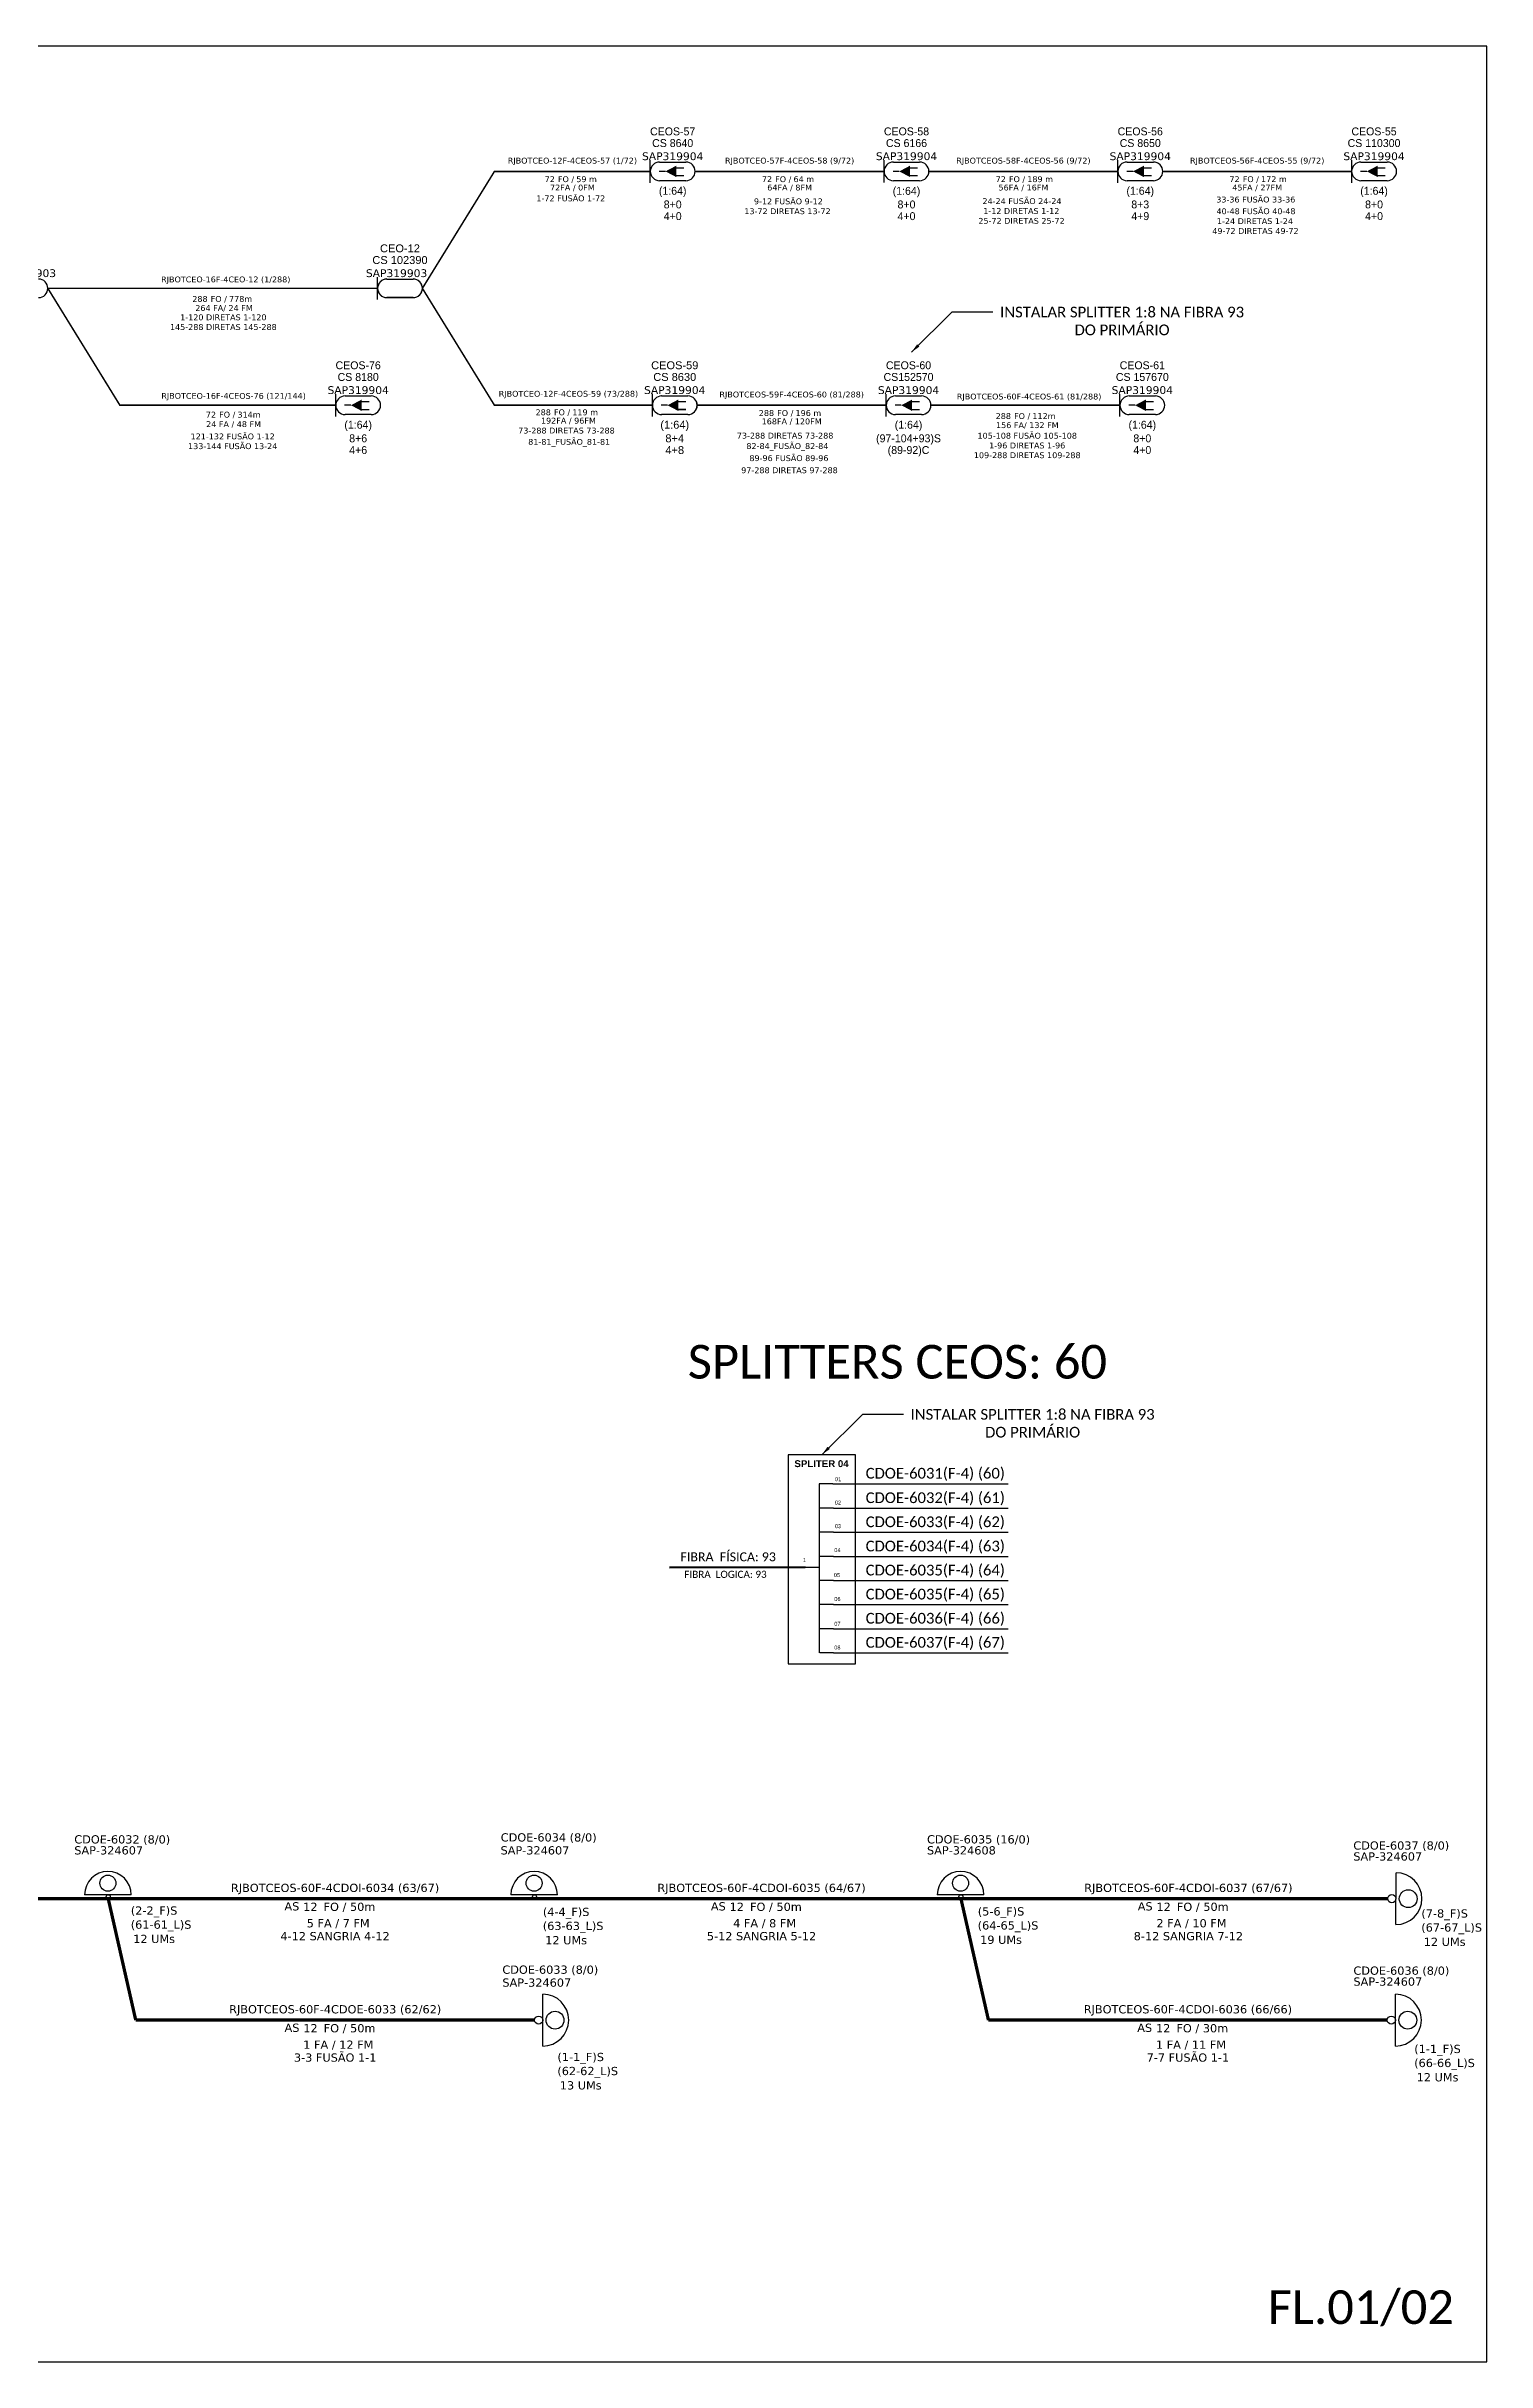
# Model space of a CAD drawing. Extents: x -4 to 1776, y 1 to 595.
# Drawn here: x 467 to 837, y 1 to 595 of the extents above; entities that cross this region are included whole.
import ezdxf
from ezdxf.enums import TextEntityAlignment as Align

# ---------------------------------------------------------------- set-up
doc = ezdxf.new("R2010")
doc.units = 0
doc.linetypes.add('DIVIDE', pattern=[1.25, 0.5, -0.25, 0, -0.25, 0, -0.25])
for name, color, linetype in [('CAP a instalar', 1, 'Continuous'), ('CD a instalar', 1, 'Continuous'), ('CDO_INTERIOR', 1, 'Continuous'), ('CDO_PARDE', 1, 'Continuous'), ('CDO_POSTE', 1, 'Continuous'), ('CEO', 1, 'Continuous'), ('CEOS', 1, 'Continuous')]:
    doc.layers.add(name, color=color, linetype=linetype)
doc.layers.add('Texto_Cabos', color=1, linetype='Continuous', lineweight=20)
doc.styles.add('ARIAL', font='arial.ttf')
doc.styles.add('NORMOGRAFO', font='arial.ttf')
doc.styles.add('siredit', font='verdana.ttf')
doc.styles.add('Style-font000', font='font000.shx')
doc.linetypes.add('FENCELINE1', pattern='A,0.25,-0.1,[133,ltypeshp.shx,S=0.1,R=0,X=-0.1,Y=0],-0.1,1', length=1.45)
doc.dimstyles.new('ISO-25', dxfattribs={"dimtxt": 2.5, "dimasz": 2.5, "dimexe": 1.25, "dimexo": 0.625, "dimtad": 1, "dimtxsty": 'Standard', "dimcen": 2.5, "dimadec": 0, "dimazin": 0, "dimtfac": 1, "dimtmove": 0, "dimatfit": 3, "dimfxl": 0, "dimarcsym": 0})

# ---------------------------------------------------------------- blocks, each defined once
blk = doc.blocks.new('ceo')
at = {"layer": 'CEO', "color": 7}
for p, q in [((0.094, 0.094), (0.359, 0.094)), ((0.359, -0.094), (0.094, -0.094))]:
    blk.add_line(p, q, dxfattribs=at)
blk.add_lwpolyline([(0, -0.114), (0, 0.114)], dxfattribs=at)
for centre, start, end in [((0.094, 0), 90, 270), ((0.359, 0), 270, 90)]:
    blk.add_arc(centre, 0.0942, start, end, dxfattribs=at)
at = {"layer": 'CEO', "color": 7, "style": 'siredit', "flags": 1}
blk.add_attdef('ID', text='', height=0.0472, dxfattribs=at).set_placement((0.226, 0.483), align=Align.MIDDLE_CENTER)
at = {"layer": 'CEO', "color": 7}
for tag, height, style, p in [('LOCAL?', 0.0798, 'Style-font000', (0.226, 0.286)), ('NOME?', 0.0798, 'Style-font000', (0.226, 0.404)), ('TIPO?', 0.0787, 'siredit', (0.226, 0.153))]:
    blk.add_attdef(tag, text='', height=height, dxfattribs=dict(at, style=style)).set_placement(p, align=Align.MIDDLE_CENTER)
at = {"layer": 'CEO', "color": 7, "style": 'Style-font000', "flags": 1}
blk.add_attdef('FIBRAS_RESERVA', text='', height=0.0798, dxfattribs=at).set_placement((0.226, -0.156), align=Align.TOP_CENTER)
blk = doc.blocks.new('ceos')
at = {"layer": 'CEOS', "color": 7}
for p, q in [((0.094, 0.094), (0.359, 0.094)), ((0.359, -0.094), (0.094, -0.094))]:
    blk.add_line(p, q, dxfattribs=at)
for points in [[(0, -0.114), (0, 0.114)], [(0.258, 0.037), (0.338, 0.037)], [(0.153, 0), (0.09, 0)], [(0.258, -0.041), (0.338, -0.041)]]:
    blk.add_lwpolyline(points, dxfattribs=at)
blk.add_lwpolyline([(0.153, 0, 0, 0.116, 0), (0.263, 0, 0.116, 0.116, 0)], format="xyseb", dxfattribs=at)
for centre, start, end in [((0.094, 0), 90, 270), ((0.359, 0), 270, 90)]:
    blk.add_arc(centre, 0.0942, start, end, dxfattribs=at)
at = {"layer": 'CEOS', "color": 7, "style": 'siredit', "flags": 1}
blk.add_attdef('ID', text='', height=0.0472, dxfattribs=at).set_placement((0.226, 0.483), align=Align.MIDDLE_CENTER)
at = {"layer": 'CEOS', "color": 7}
for tag, height, style, p in [('LOCAL?', 0.0798, 'Style-font000', (0.226, 0.286)), ('NOME?', 0.0798, 'Style-font000', (0.226, 0.404)), ('TIPO?', 0.0787, 'siredit', (0.226, 0.153))]:
    blk.add_attdef(tag, text='', height=height, dxfattribs=dict(at, style=style)).set_placement(p, align=Align.MIDDLE_CENTER)
at = {"layer": 'CEOS', "color": 7, "style": 'Style-font000'}
for tag, p in [('RACIO_SPLITAGEM', (0.226, -0.156)), ('FIBRAS_FUSIONADAS', (0.226, -0.294)), ('FIBRAS_RESERVA', (0.226, -0.412))]:
    blk.add_attdef(tag, text='', height=0.0798, dxfattribs=at).set_placement(p, align=Align.TOP_CENTER)
blk = doc.blocks.new('Cabos_2')
at = {"layer": 'Texto_Cabos', "color": 7, "style": 'siredit'}
blk.add_text('FO /', height=1.5, dxfattribs=at).set_placement((0.44, -2), align=Align.MIDDLE_RIGHT)
for tag, p in [('N_CABOS', (0, 2.76)), ('FA/FM', (0, -4.14))]:
    blk.add_attdef(tag, text='', height=1.5, dxfattribs=at).set_placement(p, align=Align.MIDDLE_CENTER)
blk.add_attdef('FIBRAS', text='', height=1.5, dxfattribs=at).set_placement((-4.5, -2), align=Align.MIDDLE_RIGHT)
blk.add_attdef('FUSÃO_001', (-0.47, -7.43), '', height=1.5, dxfattribs=at)
blk.add_attdef('METROS', text='', height=1.5, dxfattribs=at).set_placement((1, -2), align=Align.MIDDLE_LEFT)

msp = doc.modelspace()

# ---------------------------------------------------------------- linework, layer by layer
for p, q in [((837.17, 595.26), (-3.83, 595.26)), ((837.17, 1.26), (837.17, 595.26)), ((-3.83, 1.26), (837.17, 1.26))]:
    msp.add_line(p, q)
at = {"color": 7, "linetype": 'Continuous'}
for p, q in [((665.86, 226.51), (665.86, 183.08)), ((669.38, 226.51), (665.86, 226.51)), ((669.55, 220.23), (666.04, 220.23)), ((669.55, 214.03), (666.04, 214.03)), ((662.21, 205.08), (665.84, 205.08)), ((669.55, 207.81), (666.04, 207.81)), ((669.55, 201.65), (666.04, 201.65)), ((669.55, 195.48), (666.04, 195.48)), ((669.55, 189.3), (666.04, 189.3)), ((669.55, 183.12), (666.04, 183.12))]:
    msp.add_line(p, q, dxfattribs=at)
at = {"color": 10, "linetype": 'Continuous'}
for p, q in [((669.38, 226.51), (714.32, 226.5)), ((669.55, 220.23), (714.32, 220.21)), ((669.55, 214.05), (714.32, 214.03)), ((669.55, 207.83), (714.32, 207.81)), ((669.55, 201.66), (714.32, 201.65)), ((669.55, 195.5), (714.32, 195.48)), ((669.55, 189.31), (714.32, 189.29)), ((669.55, 183.12), (714.32, 183.11))]:
    msp.add_line(p, q, dxfattribs=at)
at = {"color": 1, "linetype": 'Continuous', "lineweight": 60}
msp.add_line((662.21, 205.08), (627.42, 204.97), dxfattribs=at)
at = {"color": 7}
msp.add_lwpolyline([(657.89, 180.3), (675.17, 180.3), (675.17, 233.95), (657.89, 233.95)], close=True, dxfattribs=at)
at = {"color": 1}
for centre in [(483.38, 120.55), (592.78, 120.55), (702.23, 120.55)]:
    msp.add_circle(centre, 0.502, dxfattribs=at)
at = {"layer": 'CAP a instalar', "linetype": 'FENCELINE1', "ltscale": 7, "const_width": 0.837}
for points in [[(373.94, 120.05), (373.94, 120.05), (483.38, 120.05)], [(483.34, 120.05), (483.34, 120.05), (592.78, 120.05)], [(483.38, 120.05), (490.44, 88.89)], [(592.78, 120.05), (592.78, 120.05), (702.23, 120.05)], [(702.23, 120.05), (811.78, 120.05)], [(702.23, 120.05), (709.29, 88.89)], [(490.44, 88.89), (592.81, 88.89)], [(709.29, 88.89), (811.66, 88.89)]]:
    msp.add_lwpolyline(points, dxfattribs=at)
at = {"layer": 'CD a instalar', "color": 0, "linetype": 'Continuous', "const_width": 0.4}
for points in [[(622.51, 563.17), (582.51, 563.17), (564.01, 533.17)], [(634.01, 563.17), (682.51, 563.17)], [(694.01, 563.17), (742.51, 563.17)], [(754.01, 563.17), (802.51, 563.17)], [(467.88, 533.17), (552.51, 533.17)], [(541.78, 503.17), (486.38, 503.17), (467.88, 533.17)], [(623.03, 503.17), (582.51, 503.17), (564.01, 533.17)], [(694.53, 503.17), (743.03, 503.17)]]:
    msp.add_lwpolyline(points, dxfattribs=at)
at = {"layer": 'CD a instalar', "color": 5, "linetype": 'Continuous', "const_width": 0.4}
msp.add_lwpolyline([(634.53, 503.17), (683.03, 503.17)], dxfattribs=at)
at = {"layer": 'CDO_INTERIOR'}
for points in [[(489.27, 121.04), (477.31, 121.04)], [(598.67, 121.04), (586.71, 121.05)], [(708.12, 121.04), (696.16, 121.05)]]:
    msp.add_lwpolyline(points, dxfattribs=at)
for centre in [(483.29, 124.03), (592.69, 124.03), (702.14, 124.03)]:
    msp.add_circle(centre, 2.06, dxfattribs=at)
for centre in [(483.29, 121.04), (592.69, 121.04), (702.14, 121.04)]:
    msp.add_arc(centre, 5.98, 359.97241, 179.97241, dxfattribs=at)
at = {"layer": 'CDO_POSTE'}
for points in [[(813.86, 113.4), (813.9, 126.69)], [(594.89, 82.24), (594.93, 95.54)], [(813.73, 82.24), (813.77, 95.54)]]:
    msp.add_lwpolyline(points, dxfattribs=at)
for centre, radius in [((812.82, 120.05), 1.04), ((817.03, 120.03), 2.29), ((593.85, 88.89), 1.04), ((598.06, 88.88), 2.29), ((812.7, 88.89), 1.04), ((816.91, 88.88), 2.29)]:
    msp.add_circle(centre, radius, dxfattribs=at)
for centre in [(813.88, 120.04), (594.91, 88.89), (813.75, 88.89)]:
    msp.add_arc(centre, 6.65, 269.82305, 89.82305, dxfattribs=at)
at = {"layer": 'CEO', "color": 0}
for p, q in [((554.91, 535.56), (561.62, 535.56)), ((554.91, 535.56), (561.62, 535.56)), ((561.62, 530.77), (554.91, 530.77)), ((561.62, 530.77), (554.91, 530.77)), ((625.43, 505.56), (632.14, 505.56)), ((625.43, 505.56), (632.14, 505.56)), ((632.14, 500.77), (625.43, 500.77)), ((632.14, 500.77), (625.43, 500.77))]:
    msp.add_line(p, q, dxfattribs=at)
for points in [[(552.51, 530.28), (552.51, 536.05)], [(552.51, 530.28), (552.51, 536.05)], [(623.03, 500.28), (623.03, 506.05)], [(623.03, 500.28), (623.03, 506.05)]]:
    msp.add_lwpolyline(points, dxfattribs=at)
for centre, start, end in [((465.48, 533.17), 270, 90), ((554.91, 533.17), 90, 270), ((554.91, 533.17), 90, 270), ((561.62, 533.17), 270, 90), ((561.62, 533.17), 270, 90), ((625.43, 503.17), 90, 270), ((625.43, 503.17), 90, 270), ((632.14, 503.17), 270, 90), ((632.14, 503.17), 270, 90)]:
    msp.add_arc(centre, 2.39, start, end, dxfattribs=at)
at = {"layer": 'CEOS', "color": 0}
for p, q in [((684.91, 565.56), (691.62, 565.56)), ((691.62, 560.77), (684.91, 560.77)), ((544.17, 505.56), (550.89, 505.56)), ((625.43, 505.56), (632.14, 505.56)), ((745.43, 505.56), (752.14, 505.56)), ((550.89, 500.77), (544.17, 500.77)), ((632.14, 500.77), (625.43, 500.77)), ((752.14, 500.77), (745.43, 500.77))]:
    msp.add_line(p, q, dxfattribs=at)
at = {"layer": 'CEOS', "color": 5}
for p, q in [((685.43, 505.56), (692.14, 505.56)), ((692.14, 500.77), (685.43, 500.77))]:
    msp.add_line(p, q, dxfattribs=at)
at = {"layer": 'CEOS', "color": 0}
for points in [[(682.51, 560.28), (682.51, 566.05)], [(686.41, 563.17), (684.8, 563.17)], [(689.06, 564.12), (691.1, 564.12)], [(689.06, 562.12), (691.1, 562.12)], [(541.78, 500.28), (541.78, 506.05)], [(623.03, 500.28), (623.03, 506.05)], [(743.03, 500.28), (743.03, 506.05)], [(545.68, 503.17), (544.06, 503.17)], [(548.32, 504.12), (550.36, 504.12)], [(548.32, 502.12), (550.36, 502.12)], [(626.93, 503.17), (625.32, 503.17)], [(629.58, 504.12), (631.62, 504.12)], [(629.58, 502.12), (631.62, 502.12)], [(746.93, 503.17), (745.32, 503.17)], [(749.58, 504.12), (751.62, 504.12)], [(749.58, 502.12), (751.62, 502.12)]]:
    msp.add_lwpolyline(points, dxfattribs=at)
for points in [[(686.41, 563.17, 0, 2.95, 0), (689.18, 563.17, 2.95, 2.95, 0)], [(545.68, 503.17, 0, 2.95, 0), (548.45, 503.17, 2.95, 2.95, 0)], [(626.93, 503.17, 0, 2.95, 0), (629.7, 503.17, 2.95, 2.95, 0)], [(746.93, 503.17, 0, 2.95, 0), (749.7, 503.17, 2.95, 2.95, 0)]]:
    msp.add_lwpolyline(points, format="xyseb", dxfattribs=at)
at = {"layer": 'CEOS', "color": 5}
for points in [[(683.03, 500.28), (683.03, 506.05)], [(686.93, 503.17), (685.32, 503.17)], [(689.58, 504.12), (691.62, 504.12)], [(689.58, 502.12), (691.62, 502.12)]]:
    msp.add_lwpolyline(points, dxfattribs=at)
msp.add_lwpolyline([(686.93, 503.17, 0, 2.95, 0), (689.7, 503.17, 2.95, 2.95, 0)], format="xyseb", dxfattribs=at)
at = {"layer": 'CEOS', "color": 0}
for centre, start, end in [((684.91, 563.17), 90, 270), ((691.62, 563.17), 270, 90), ((544.17, 503.17), 90, 270), ((550.89, 503.17), 270, 90), ((625.43, 503.17), 90, 270), ((632.14, 503.17), 270, 90), ((745.43, 503.17), 90, 270), ((752.14, 503.17), 270, 90)]:
    msp.add_arc(centre, 2.39, start, end, dxfattribs=at)
at = {"layer": 'CEOS', "color": 5}
for centre, start, end in [((685.43, 503.17), 90, 270), ((692.14, 503.17), 270, 90)]:
    msp.add_arc(centre, 2.39, start, end, dxfattribs=at)

# ---------------------------------------------------------------- block references
at = {"layer": 'CDO_PARDE', "color": 0, "linetype": 'DIVIDE'}
ref = msp.add_blockref('Cabos_2', (602.51, 563.17), dxfattribs=at)
ref.add_attrib('N_CABOS', 'RJBOTCEO-12F-4CEOS-57 (1/72)', dxfattribs={"layer": 'Texto_Cabos', "color": 7, "height": 1.5, "style": 'siredit'}).set_placement((602.51, 565.93), align=Align.MIDDLE_CENTER)
ref.add_attrib('FUSÃO_001', '1-72 FUSÃO 1-72', (593.27, 555.5), dxfattribs={"layer": 'Texto_Cabos', "color": 7, "height": 1.5, "style": 'siredit'})
ref.add_attrib('FA/FM', '72FA / 0FM', dxfattribs={"layer": 'Texto_Cabos', "color": 7, "height": 1.5, "style": 'siredit'}).set_placement((602.51, 559.03), align=Align.MIDDLE_CENTER)
ref.add_attrib('FIBRAS', '72', dxfattribs={"layer": 'Texto_Cabos', "color": 7, "height": 1.5, "style": 'siredit'}).set_placement((598.01, 561.17), align=Align.MIDDLE_RIGHT)
ref.add_attrib('METROS', '59 m', dxfattribs={"layer": 'Texto_Cabos', "color": 7, "height": 1.5, "style": 'siredit'}).set_placement((603.51, 561.17), align=Align.MIDDLE_LEFT)
ref = msp.add_blockref('Cabos_2', (658.26, 563.17), dxfattribs=at)
ref.add_attrib('N_CABOS', 'RJBOTCEO-57F-4CEOS-58 (9/72)', dxfattribs={"layer": 'Texto_Cabos', "color": 7, "height": 1.5, "style": 'siredit'}).set_placement((658.26, 565.93), align=Align.MIDDLE_CENTER)
ref.add_attrib('FUSÃO_001', '9-12 FUSÃO 9-12', (649.11, 554.73), dxfattribs={"layer": 'Texto_Cabos', "color": 7, "height": 1.5, "style": 'siredit'})
ref.add_attrib('FA/FM', '64FA / 8FM', dxfattribs={"layer": 'Texto_Cabos', "color": 7, "height": 1.5, "style": 'siredit'}).set_placement((658.26, 559.03), align=Align.MIDDLE_CENTER)
ref.add_attrib('FIBRAS', '72', dxfattribs={"layer": 'Texto_Cabos', "color": 7, "height": 1.5, "style": 'siredit'}).set_placement((653.76, 561.17), align=Align.MIDDLE_RIGHT)
ref.add_attrib('METROS', '64 m', dxfattribs={"layer": 'Texto_Cabos', "color": 7, "height": 1.5, "style": 'siredit'}).set_placement((659.26, 561.17), align=Align.MIDDLE_LEFT)
ref.add_attrib('FUSÃO_002', '13-72 DIRETAS 13-72', (646.64, 552.2), dxfattribs={"layer": 'Texto_Cabos', "color": 7, "height": 1.5, "style": 'siredit'})
ref = msp.add_blockref('Cabos_2', (778.26, 563.17), dxfattribs=at)
ref.add_attrib('N_CABOS', 'RJBOTCEOS-56F-4CEOS-55 (9/72)', dxfattribs={"layer": 'Texto_Cabos', "color": 7, "height": 1.5, "style": 'siredit'}).set_placement((778.26, 565.93), align=Align.MIDDLE_CENTER)
ref.add_attrib('FUSÃO_001', '33-36 FUSÃO 33-36', (767.76, 555.2), dxfattribs={"layer": 'Texto_Cabos', "color": 7, "height": 1.5, "style": 'siredit'})
ref.add_attrib('FA/FM', '45FA / 27FM', dxfattribs={"layer": 'Texto_Cabos', "color": 7, "height": 1.5, "style": 'siredit'}).set_placement((778.26, 559.03), align=Align.MIDDLE_CENTER)
ref.add_attrib('FIBRAS', '72', dxfattribs={"layer": 'Texto_Cabos', "color": 7, "height": 1.5, "style": 'siredit'}).set_placement((773.76, 561.17), align=Align.MIDDLE_RIGHT)
ref.add_attrib('METROS', '172 m', dxfattribs={"layer": 'Texto_Cabos', "color": 7, "height": 1.5, "style": 'siredit'}).set_placement((779.26, 561.17), align=Align.MIDDLE_LEFT)
ref.add_attrib('FUSÃO_002', '40-48 FUSÃO 40-48', (767.81, 552.2), dxfattribs={"layer": 'Texto_Cabos', "color": 7, "height": 1.5, "style": 'siredit'})
ref.add_attrib('FUSÃO_003', '1-24 DIRETAS 1-24', (767.93, 549.66), dxfattribs={"layer": 'Texto_Cabos', "color": 7, "height": 1.5, "style": 'siredit'})
ref.add_attrib('FUSÃO_004', '49-72 DIRETAS 49-72', (766.74, 547.13), dxfattribs={"layer": 'Texto_Cabos', "color": 7, "height": 1.5, "style": 'siredit'})
ref = msp.add_blockref('Cabos_2', (601.49, 503.36), dxfattribs=at)
ref.add_attrib('N_CABOS', 'RJBOTCEO-12F-4CEOS-59 (73/288)', dxfattribs={"layer": 'Texto_Cabos', "color": 7, "height": 1.5, "style": 'siredit'}).set_placement((601.49, 506.12), align=Align.MIDDLE_CENTER)
ref.add_attrib('FUSÃO_001', '73-288 DIRETAS 73-288', (588.6, 495.93), dxfattribs={"layer": 'Texto_Cabos', "color": 7, "height": 1.5, "style": 'siredit'})
ref.add_attrib('FA/FM', '192FA / 96FM', dxfattribs={"layer": 'Texto_Cabos', "color": 7, "height": 1.5, "style": 'siredit'}).set_placement((601.49, 499.22), align=Align.MIDDLE_CENTER)
ref.add_attrib('FIBRAS', '288', dxfattribs={"layer": 'Texto_Cabos', "color": 7, "height": 1.5, "style": 'siredit'}).set_placement((596.99, 501.36), align=Align.MIDDLE_RIGHT)
ref.add_attrib('METROS', '119 m', dxfattribs={"layer": 'Texto_Cabos', "color": 7, "height": 1.5, "style": 'siredit'}).set_placement((602.49, 501.36), align=Align.MIDDLE_LEFT)
at = {"layer": 'CDO_PARDE', "color": 5, "linetype": 'DIVIDE'}
ref = msp.add_blockref('Cabos_2', (658.78, 503.17), dxfattribs=at)
ref.add_attrib('N_CABOS', 'RJBOTCEOS-59F-4CEOS-60 (81/288)', dxfattribs={"layer": 'Texto_Cabos', "color": 7, "height": 1.5, "style": 'siredit'}).set_placement((658.78, 505.93), align=Align.MIDDLE_CENTER)
ref.add_attrib('FUSÃO_001', '73-288 DIRETAS 73-288', (644.71, 494.63), dxfattribs={"layer": 'Texto_Cabos', "color": 7, "height": 1.5, "style": 'siredit'})
ref.add_attrib('FA/FM', '168FA / 120FM', dxfattribs={"layer": 'Texto_Cabos', "color": 7, "height": 1.5, "style": 'siredit'}).set_placement((658.78, 499.03), align=Align.MIDDLE_CENTER)
ref.add_attrib('FIBRAS', '288', dxfattribs={"layer": 'Texto_Cabos', "color": 7, "height": 1.5, "style": 'siredit'}).set_placement((654.28, 501.17), align=Align.MIDDLE_RIGHT)
ref.add_attrib('METROS', '196 m', dxfattribs={"layer": 'Texto_Cabos', "color": 7, "height": 1.5, "style": 'siredit'}).set_placement((659.78, 501.17), align=Align.MIDDLE_LEFT)
ref.add_attrib('FUSÃO_002', '89-96 FUSÃO 89-96', (647.94, 488.85), dxfattribs={"layer": 'Texto_Cabos', "color": 7, "height": 1.5, "style": 'siredit'})
ref.add_attrib('FUSÃO_003', '97-288 DIRETAS 97-288', (645.84, 485.75), dxfattribs={"layer": 'Texto_Cabos', "color": 7, "height": 1.5, "style": 'siredit'})
at = {"layer": 'CEO', "color": 0}
ref = msp.add_blockref('ceo', (552.51, 533.17), dxfattribs=dict(at, xscale=25.39999999999998, yscale=25.40000000000001, zscale=25.4))
ref.add_attrib('NOME?', 'CEO-12', dxfattribs={"color": 7, "height": 2.028, "style": 'ARIAL'}).set_placement((558.26, 543.43), align=Align.MIDDLE_CENTER)
ref.add_attrib('LOCAL?', 'CS 102390', dxfattribs={"color": 7, "height": 2.028, "style": 'ARIAL'}).set_placement((558.26, 540.43), align=Align.MIDDLE_CENTER)
ref.add_attrib('TIPO?', 'SAP319903  ', dxfattribs={"color": 7, "height": 2, "style": 'siredit'}).set_placement((558.26, 537.06), align=Align.MIDDLE_CENTER)
at = {"layer": 'CEOS', "color": 0, "xscale": 25.39999999999998, "yscale": 25.40000000000001, "zscale": 25.4}
for p, values in [((622.51, 563.17), {'NOME?': 'CEOS-57', 'LOCAL?': 'CS 8640', 'TIPO?': 'SAP319904', 'RACIO_SPLITAGEM': '(1:64)', 'FIBRAS_FUSIONADAS': '8+0', 'FIBRAS_RESERVA': '4+0'}), ((742.51, 563.17), {'NOME?': 'CEOS-56', 'LOCAL?': 'CS 8650', 'TIPO?': 'SAP319904', 'RACIO_SPLITAGEM': '(1:64)', 'FIBRAS_FUSIONADAS': '8+3', 'FIBRAS_RESERVA': '4+9'}), ((802.51, 563.17), {'NOME?': 'CEOS-55', 'LOCAL?': 'CS 110300', 'TIPO?': 'SAP319904', 'RACIO_SPLITAGEM': '(1:64)', 'FIBRAS_FUSIONADAS': '8+0', 'FIBRAS_RESERVA': '4+0'})]:
    msp.add_blockref('ceos', p, dxfattribs=at).add_auto_attribs(values)
at = {"layer": 'CEOS', "color": 0}
ref = msp.add_blockref('ceos', (623.03, 503.17), dxfattribs=dict(at, xscale=25.39999999999998, yscale=25.40000000000001, zscale=25.4))
ref.add_attrib('NOME?', 'CEOS-59', dxfattribs={"color": 7, "height": 2.028, "style": 'NORMOGRAFO'}).set_placement((628.78, 513.43), align=Align.MIDDLE_CENTER)
ref.add_attrib('LOCAL?', 'CS 8630', dxfattribs={"color": 7, "height": 2.028, "style": 'ARIAL'}).set_placement((628.78, 510.43), align=Align.MIDDLE_CENTER)
ref.add_attrib('TIPO?', 'SAP319904', dxfattribs={"color": 7, "height": 2, "style": 'siredit'}).set_placement((628.78, 507.06), align=Align.MIDDLE_CENTER)
ref.add_attrib('RACIO_SPLITAGEM', '(1:64)', dxfattribs={"color": 7, "height": 2.028, "style": 'ARIAL'}).set_placement((628.78, 499.19), align=Align.TOP_CENTER)
ref.add_attrib('FIBRAS_FUSIONADAS', '8+4', dxfattribs={"color": 7, "height": 2.028, "style": 'ARIAL'}).set_placement((628.78, 495.7), align=Align.TOP_CENTER)
ref.add_attrib('FIBRAS_RESERVA', '4+8', dxfattribs={"color": 7, "height": 2.028, "style": 'ARIAL'}).set_placement((628.78, 492.7), align=Align.TOP_CENTER)

# ---------------------------------------------------------------- texts
at = {"color": 1, "char_height": 2.7432, "width": 66.7441, "attachment_point": 5}
for insert in [(743.59, 524.78), (720.63, 241.99)]:
    msp.add_mtext('{\\fCalibri|b0|i0|c0|p34;INSTALAR SPLITTER 1:8 NA FIBRA 93 DO PRIMÁRIO}', dxfattribs=dict(at, insert=insert))
at = {"attachment_point": 5}
for s, insert, char_height, width in [('{\\fCalibri|b0|i0|c0|p34;\\C7;SPLITTERS CEOS: 60}', (685.93, 257.73), 8.64, 131.666), ('{\\fArial|b1|i0|c0|p34;\\C10;SPLITER 04}', (666.45, 231.63), 1.7753, 17.28), ('\\C7;\\fArial|b0|i0|;\\H1.0273588255048;01 ', (670.72, 227.65), 1.7753, 3.5602), ('{\\fCalibri|b0|i0|c0|p34;\\C1;CDOE-6031(F-4) (60)}', (695.65, 228.89), 2.7432, 66.7441), ('\\C7;\\fArial|b0|i0|;\\H1.0273588255048;02 ', (670.67, 221.65), 1.7753, 3.7582), ('{\\fCalibri|b0|i0|c0|p34;\\C1;CDOE-6032(F-4) (61)}', (695.65, 222.61), 2.7432, 66.7441), ('\\C7;\\fArial|b0|i0|;\\H1.0273588255048;03 ', (670.67, 215.6), 1.7753, 3.456), ('{\\fCalibri|b0|i0|c0|p34;\\C1;CDOE-6033(F-4) (62)}', (695.65, 216.43), 2.7432, 66.7441), ('{\\fCalibri|b0|i0|c0|p34;\\C7;FIBRA  FÍSICA: 93}', (642.5, 207.73), 2.2859, 34.56), ('\\C7;\\fArial|b0|i0|;\\H1.0273588255048;04 ', (670.52, 209.46), 1.7753, 3.7582), ('{\\fCalibri|b0|i0|c0|p34;\\C1;CDOE-6034(F-4) (63)}', (695.65, 210.21), 2.7432, 66.7441), ('{\\fCalibri|b0|i0|c0|p34;\\C7;FIBRA  LOGICA: 93}', (641.8, 203.24), 1.8289, 34.56), ('\\C7;\\fArial|b0|i0|;\\H1.0273588255048;1', (662.04, 206.91), 1.7753, 1.7584), ('\\C7;\\fArial|b0|i0|;\\H1.0273588255048;05 ', (670.39, 203.05), 1.7753, 4.6222), ('{\\fCalibri|b0|i0|c0|p34;\\C1;CDOE-6035(F-4) (64)}', (695.65, 204.04), 2.7432, 66.7441), ('\\C7;\\fArial|b0|i0|;\\H1.0273588255048;06 ', (670.52, 196.91), 1.7753, 3.7582), ('{\\fCalibri|b0|i0|c0|p34;\\C1;CDOE-6035(F-4) (65)}', (695.65, 197.88), 2.7432, 66.7441), ('\\C7;\\fArial|b0|i0|;\\H1.0273588255048;07 ', (670.52, 190.55), 1.7753, 3.7582), ('{\\fCalibri|b0|i0|c0|p34;\\C1;CDOE-6036(F-4) (66)}', (695.65, 191.69), 2.7432, 66.7441), ('\\C7;\\fArial|b0|i0|;\\H1.0273588255048;08 ', (670.52, 184.5), 1.7753, 3.7582), ('{\\fCalibri|b0|i0|c0|p34;\\C1;CDOE-6037(F-4) (67)}', (695.65, 185.5), 2.7432, 66.7441), ('{\\fCalibri|b0|i0|c0|p34;\\C7;FL.01/02}', (804.87, 14.96), 8.64, 131.666)]:
    msp.add_mtext(s, dxfattribs=dict(at, insert=insert, char_height=char_height, width=width))
at = {"layer": 'CDO_INTERIOR', "color": 1, "linetype": 'Continuous', "style": 'siredit'}
for s, height, p in [('CDOE-6034 (8/0)', 2.1108, (584.12, 135.77)), ('CDOE-6032 (8/0)', 2.1108, (474.67, 135.26)), ('SAP-324607', 2.111, (474.67, 132.45)), ('SAP-324607', 2.111, (584.07, 132.45)), ('CDOE-6035 (16/0)', 2.1108, (693.52, 135.27)), ('SAP-324608', 2.111, (693.52, 132.45)), ('CDOE-6037 (8/0)', 2.1108, (802.93, 133.69)), ('SAP-324607', 2.111, (802.93, 130.88)), ('12 UMs', 2.111, (489.79, 109.73)), ('12 UMs', 2.111, (595.54, 109.39)), ('19 UMs', 2.111, (707.16, 109.51)), ('12 UMs', 2.111, (821.01, 108.98)), ('CDOE-6033 (8/0)', 2.1108, (584.53, 101.84)), ('CDOE-6036 (8/0)', 2.1108, (802.96, 101.59)), ('SAP-324607', 2.111, (584.54, 98.52)), ('SAP-324607', 2.111, (802.96, 98.78)), ('13 UMs', 2.111, (599.28, 72.16)), ('12 UMs', 2.111, (819.18, 74.23))]:
    msp.add_text(s, height=height, rotation=359.97241, dxfattribs=at).set_placement(p, align=Align.MIDDLE_LEFT)
for s, p in [('(61-61_L)S', (489.16, 112.34)), ('(2-2_F)S', (489.18, 115.95)), ('(63-63_L)S', (594.91, 112.01)), ('(4-4_F)S', (594.93, 115.61)), ('(64-65_L)S', (706.53, 112.13)), ('(5-6_F)S', (706.55, 115.73)), ('(67-67_L)S', (820.38, 111.6)), ('(7-8_F)S', (820.4, 115.2)), ('(1-1_F)S', (598.67, 78.38)), ('(66-66_L)S', (818.55, 76.85)), ('(1-1_F)S', (818.57, 80.45)), ('(62-62_L)S', (598.65, 74.78))]:
    msp.add_text(s, height=2.111, rotation=359.97241, dxfattribs=at).set_placement(p)
at = {"layer": 'CEO', "color": 0, "linetype": 'Continuous', "style": 'siredit'}
msp.add_text('SAP319903', height=2, dxfattribs=at).set_placement((462.13, 537.06), align=Align.MIDDLE_CENTER)
at = {"layer": 'CEOS', "color": 0, "linetype": 'Continuous'}
for s, height, style, p in [('CEOS-58', 2.028, 'Style-font000', (688.26, 573.43)), ('CS 6166', 2.028, 'Style-font000', (688.26, 570.43)), ('SAP319904', 2, 'siredit', (688.26, 567.06)), ('CEOS-76', 2.028, 'Style-font000', (547.53, 513.43)), ('CS 8180', 2.028, 'Style-font000', (547.53, 510.43)), ('CS 157670', 2.028, 'Style-font000', (748.78, 510.43)), ('CEOS-61', 2.028, 'Style-font000', (748.78, 513.43)), ('SAP319904', 2, 'siredit', (547.53, 507.06)), ('SAP319904', 2, 'siredit', (748.78, 507.06))]:
    msp.add_text(s, height=height, dxfattribs=dict(at, style=style)).set_placement(p, align=Align.MIDDLE_CENTER)
at = {"layer": 'CEOS', "color": 0, "linetype": 'Continuous', "style": 'Style-font000'}
for s, p in [('(1:64)', (688.26, 559.19)), ('4+0', (688.26, 552.7)), ('8+0', (688.26, 555.7)), ('(1:64)', (547.53, 499.19)), ('(1:64)', (748.78, 499.19)), ('8+6', (547.53, 495.7)), ('8+0', (748.78, 495.7)), ('4+6', (547.53, 492.7)), ('4+0', (748.78, 492.7))]:
    msp.add_text(s, height=2.028, dxfattribs=at).set_placement(p, align=Align.TOP_CENTER)
at = {"layer": 'CEOS', "color": 5}
for tag, text, height, style, p in [('CS152570', 'CVPxx', 2.028, 'Style-font000', (688.78, 510.43)), ('CEOS-60', 'JSOxx', 2.028, 'Style-font000', (688.78, 513.43)), ('SAP319904', '', 2, 'siredit', (688.78, 507.06))]:
    msp.add_attdef(tag, text=text, height=height, dxfattribs=dict(at, style=style)).set_placement(p, align=Align.MIDDLE_CENTER)
at = {"layer": 'CEOS', "color": 7, "style": 'Style-font000'}
for tag, text, p in [('(1:64)', '(1:xx)', (688.78, 499.19)), ('(89-92)C', '(xx-xx)R', (688.78, 492.7))]:
    msp.add_attdef(tag, text=text, height=2.028, dxfattribs=at).set_placement(p, align=Align.TOP_CENTER)
at = {"layer": 'CEOS', "color": 1, "style": 'Style-font000'}
msp.add_attdef('(97-104+93)S', text='[xx-xx]', height=2.028, dxfattribs=at).set_placement((688.78, 495.7), align=Align.TOP_CENTER)
at = {"layer": 'Texto_Cabos', "color": 0, "linetype": 'Continuous', "style": 'siredit'}
for s, p in [('RJBOTCEOS-58F-4CEOS-56 (9/72)', (718.26, 565.93)), ('56FA / 16FM', (718.26, 559.03)), ('RJBOTCEO-16F-4CEO-12 (1/288)', (513.54, 535.45)), ('264 FA/ 24 FM', (513.1, 528.11)), ('RJBOTCEO-16F-4CEOS-76 (121/144)', (515.55, 505.57)), ('RJBOTCEOS-60F-4CEOS-61 (81/288)', (719.72, 505.41)), ('24 FA / 48 FM', (515.55, 498.33)), ('156 FA/ 132 FM', (719.27, 498.07))]:
    msp.add_text(s, height=1.5, dxfattribs=at).set_placement(p, align=Align.MIDDLE_CENTER)
for s, p in [('72', (713.76, 561.17)), ('288', (508.89, 530.44)), ('72', (511.05, 500.76)), ('288', (715.07, 500.4))]:
    msp.add_text(s, height=1.5, dxfattribs=at).set_placement(p, align=Align.MIDDLE_RIGHT)
at = {"layer": 'Texto_Cabos', "color": 0, "style": 'siredit'}
for p in [(718.7, 561.17), (513.83, 530.44), (515.99, 500.76), (720.01, 500.4)]:
    msp.add_text('FO /', height=1.5, dxfattribs=at).set_placement(p, align=Align.MIDDLE_RIGHT)
at = {"layer": 'Texto_Cabos', "color": 0, "linetype": 'Continuous', "style": 'siredit'}
for s, p in [('189 m', (719.26, 561.17)), ('778m', (514.39, 530.44)), ('314m', (516.55, 500.76)), ('112m', (720.57, 500.4))]:
    msp.add_text(s, height=1.5, dxfattribs=at).set_placement(p, align=Align.MIDDLE_LEFT)
for s, p in [('24-24 FUSÃO 24-24', (707.75, 554.79)), ('1-12 DIRETAS 1-12', (707.95, 552.26)), ('25-72 DIRETAS 25-72', (706.7, 549.73))]:
    msp.add_text(s, height=1.5, dxfattribs=at).set_placement(p)
at = {"layer": 'Texto_Cabos', "linetype": 'Continuous', "style": 'siredit'}
for s, height, p in [('AS', 2.111, (530.51, 118.08)), ('AS', 2.111, (639.96, 118.08)), ('AS', 2.111, (749.51, 118.08)), ('5 FA / 7 FM', 2.1108, (542.4, 113.74)), ('4 FA / 8 FM', 2.1108, (651.84, 113.74)), ('2 FA / 10 FM', 2.1108, (761.4, 113.74)), ('AS', 2.111, (530.54, 86.93)), ('1 FA / 12 FM', 2.1108, (542.43, 82.59)), ('AS', 2.111, (749.39, 86.93)), ('1 FA / 11 FM', 2.1108, (761.27, 82.59))]:
    msp.add_text(s, height=height, dxfattribs=at).set_placement(p, align=Align.MIDDLE_CENTER)
for p in [(537.1, 117.96), (646.54, 117.96), (756.09, 117.96), (537.13, 86.81), (755.97, 86.81)]:
    msp.add_text('12', height=2.111, dxfattribs=at).set_placement(p, align=Align.MIDDLE_RIGHT)
at = {"layer": 'Texto_Cabos', "style": 'siredit'}
for p in [(544.49, 117.96), (653.94, 117.96), (763.49, 117.96), (544.52, 86.81), (763.37, 86.81)]:
    msp.add_text('FO /', height=2.111, dxfattribs=at).set_placement(p, align=Align.MIDDLE_RIGHT)
at = {"layer": 'Texto_Cabos', "linetype": 'Continuous', "style": 'siredit'}
for s, p in [('50m', (545.43, 117.96)), ('50m', (654.88, 117.96)), ('50m', (764.43, 117.96)), ('50m', (545.46, 86.81)), ('30m', (764.31, 86.81))]:
    msp.add_text(s, height=2.111, dxfattribs=at).set_placement(p, align=Align.MIDDLE_LEFT)
at = {"layer": 'Texto_Cabos', "color": 0, "char_height": 1.5, "attachment_point": 5, "style": 'siredit'}
for s, insert in [('1-120 DIRETAS 1-120\\P145-288 DIRETAS 145-288', (512.93, 524.47)), ('121-132 FUSÃO 1-12\\P133-144 FUSÃO 13-24', (515.32, 493.91)), ('105-108 FUSÃO 105-108\\P1-96 DIRETAS 1-96\\P109-288 DIRETAS 109-288', (719.24, 492.84))]:
    msp.add_mtext(s, dxfattribs=dict(at, insert=insert))
at = {"layer": 'Texto_Cabos', "char_height": 2.1108, "attachment_point": 5, "style": 'siredit'}
for s, insert in [('RJBOTCEOS-60F-4CDOI-6034 (63/67)', (541.6, 122.53)), ('RJBOTCEOS-60F-4CDOI-6035 (64/67)', (651.05, 122.53)), ('RJBOTCEOS-60F-4CDOI-6037 (67/67)', (760.6, 122.53)), ('4-12 SANGRIA 4-12', (541.6, 110.41)), ('5-12 SANGRIA 5-12', (651.05, 110.41)), ('8-12 SANGRIA 7-12', (760.6, 110.41)), ('{\\C1;RJBOTCEOS-60F-4CDOE-6033 (62/62)}', (541.63, 91.38)), ('RJBOTCEOS-60F-4CDOI-6036 (66/66)', (760.48, 91.38)), ('3-3 FUSÃO 1-1', (541.63, 79.26)), ('7-7 FUSÃO 1-1', (760.48, 79.26))]:
    msp.add_mtext(s, dxfattribs=dict(at, insert=insert))
at = {"layer": 'Texto_Cabos', "color": 0, "style": 'siredit'}
for tag, p in [('81-81_FUSÃO_81-81', (591.17, 493.03)), ('82-84_FUSÃO_82-84', (647.17, 491.95))]:
    msp.add_attdef(tag, p, '-', height=1.5, dxfattribs=at)

# ---------------------------------------------------------------- leaders
at = {"color": 1}
for points in [[(689.5, 516.75), (700.01, 527.14), (710.43, 527.14)], [(666.53, 233.95), (677.05, 244.34), (687.47, 244.34)]]:
    msp.add_leader(points, dimstyle='ISO-25', override={"dimgap": 0.625, "dimtad": 0, "dimtfill": 1}, dxfattribs=at)

doc.saveas('drawing.dxf')
